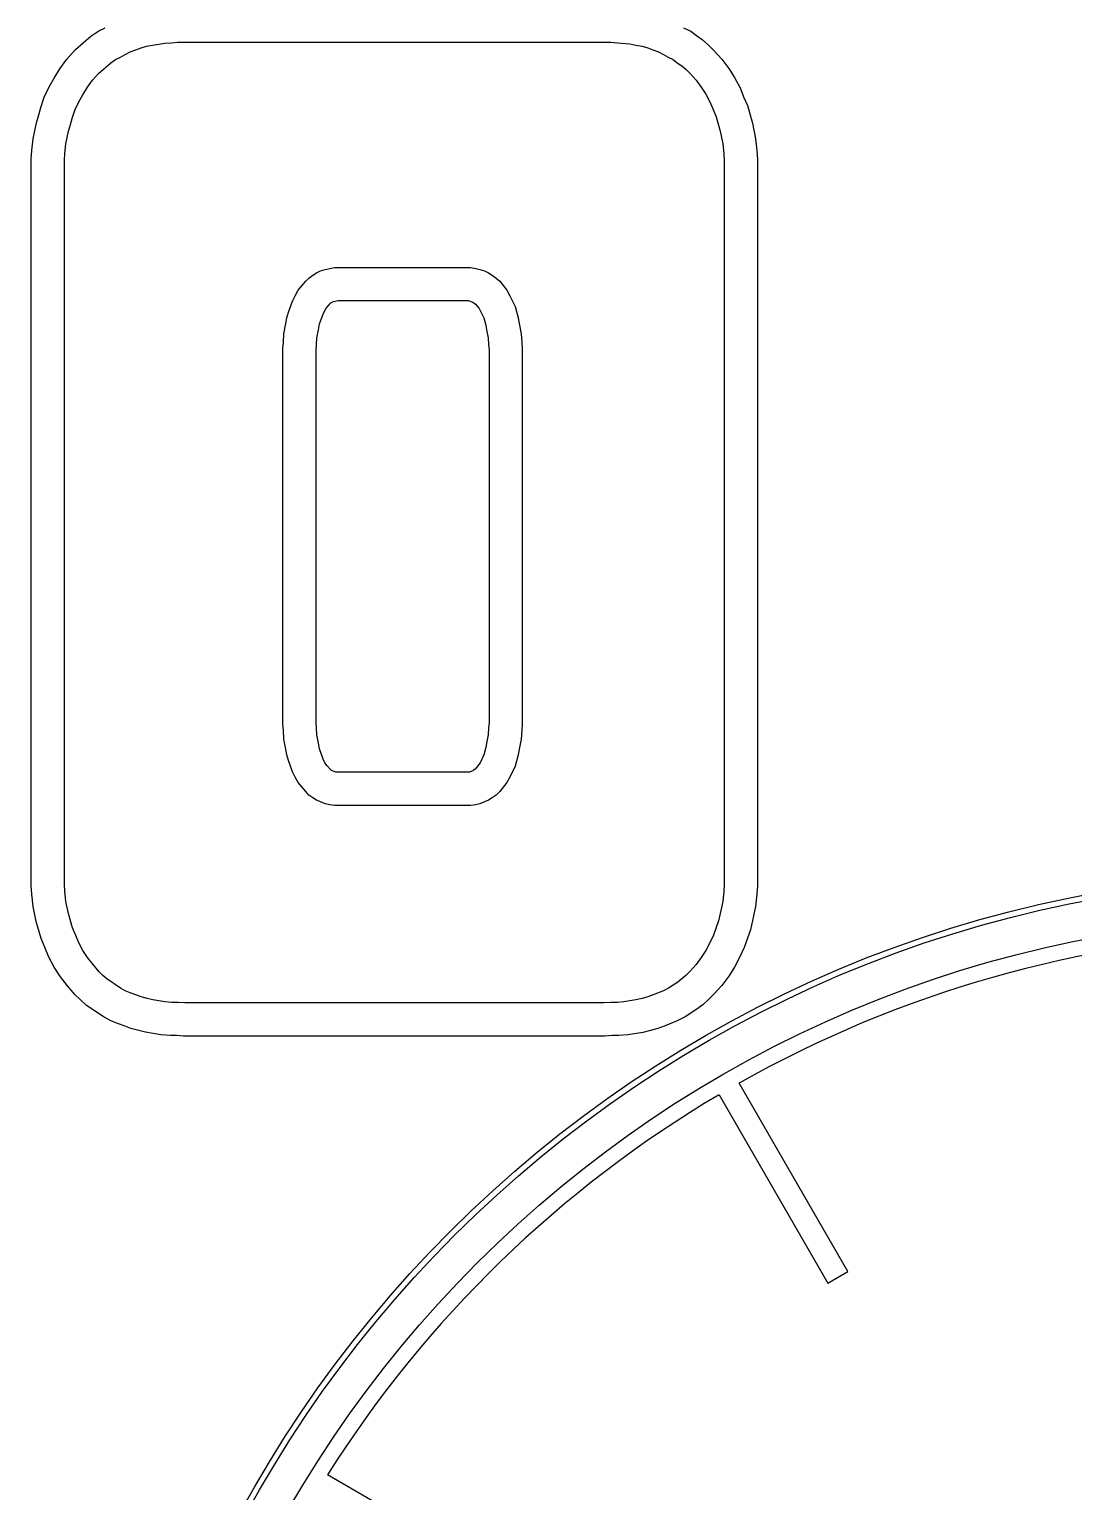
# Model space of a CAD drawing. Extents: x -19.1 to 19.1, y -19.1 to 19.1.
# Drawn here: x -12.61 to -7.89, y 2.73 to 9.34 of the extents above; entities that cross this region are included whole.
import ezdxf

# ---------------------------------------------------------------- set-up
doc = ezdxf.new("R2010")
doc.units = 0
doc.header["$LTSCALE"] = 32.67
doc.layers.add('G_OM_TRIE_D_ESQUISSE__ISO_', color=7, linetype='Continuous')
doc.layers.add('VISIBLE__ISO_', color=7, linetype='Continuous')

msp = doc.modelspace()

# ---------------------------------------------------------------- linework, layer by layer
at = {"layer": 'G_OM_TRIE_D_ESQUISSE__ISO_', "color": 7, "linetype": 'Continuous'}
msp.add_circle((0, 0), 18.9, dxfattribs=at)
at = {"layer": 'VISIBLE__ISO_', "color": 7, "linetype": 'Continuous'}
for p, q in [((-12.3345, 9.3106), (-12.2978, 9.3351)), ((-12.2978, 9.3351), (-12.2692, 9.3493)), ((-9.6528, 9.3493), (-9.6205, 9.3332)), ((-9.6205, 9.3332), (-9.5945, 9.3137)), ((-12.4033, 9.2504), (-12.3345, 9.3106)), ((-12.13, 9.2489), (-12.1069, 9.2582)), ((-12.1069, 9.2582), (-12.0815, 9.2651)), ((-12.0815, 9.2651), (-11.9984, 9.2789)), ((-11.9984, 9.2789), (-11.9684, 9.2812)), ((-11.9684, 9.2812), (-11.9407, 9.2835)), ((-11.9407, 9.2835), (-9.9812, 9.2835)), ((-9.9812, 9.2835), (-9.9512, 9.2812)), ((-9.9512, 9.2812), (-9.8958, 9.2766)), ((-9.8958, 9.2766), (-9.8682, 9.2697)), ((-9.8682, 9.2697), (-9.8405, 9.2651)), ((-9.8405, 9.2651), (-9.8151, 9.2582)), ((-9.8151, 9.2582), (-9.792, 9.2489)), ((-9.5945, 9.3137), (-9.5691, 9.2967)), ((-9.5691, 9.2967), (-9.5394, 9.2708)), ((-9.5394, 9.2708), (-9.5153, 9.2467)), ((-12.4748, 9.1628), (-12.4428, 9.2076)), ((-12.4428, 9.2076), (-12.4033, 9.2504)), ((-12.2431, 9.1912), (-12.2223, 9.2051)), ((-12.2223, 9.2051), (-12.1992, 9.2166)), ((-12.1992, 9.2166), (-12.1785, 9.2282)), ((-12.1785, 9.2282), (-12.1554, 9.2397)), ((-12.1554, 9.2397), (-12.13, 9.2489)), ((-9.792, 9.2489), (-9.7666, 9.2397)), ((-9.7666, 9.2397), (-9.7435, 9.2282)), ((-9.7435, 9.2282), (-9.7227, 9.2166)), ((-9.7227, 9.2166), (-9.6997, 9.2051)), ((-9.6997, 9.2051), (-9.6812, 9.1912)), ((-9.5153, 9.2467), (-9.4792, 9.2076)), ((-9.4792, 9.2076), (-9.4485, 9.1646)), ((-12.4995, 9.1216), (-12.4748, 9.1628)), ((-12.3262, 9.1128), (-12.2985, 9.1428)), ((-12.2985, 9.1428), (-12.2431, 9.1912)), ((-9.6812, 9.1912), (-9.6604, 9.1774)), ((-9.6604, 9.1774), (-9.642, 9.1612)), ((-9.642, 9.1612), (-9.6235, 9.1428)), ((-9.6235, 9.1428), (-9.5958, 9.1128)), ((-9.4485, 9.1646), (-9.4225, 9.1241)), ((-12.5442, 9.0345), (-12.5218, 9.0826)), ((-12.5218, 9.0826), (-12.4995, 9.1216)), ((-12.37, 9.0458), (-12.3493, 9.0804)), ((-12.3493, 9.0804), (-12.3262, 9.1128)), ((-9.5958, 9.1128), (-9.5727, 9.0804)), ((-9.5727, 9.0804), (-9.552, 9.0481)), ((-9.4225, 9.1241), (-9.3973, 9.0768)), ((-9.3973, 9.0768), (-9.3811, 9.0363)), ((-12.5595, 8.9886), (-12.5442, 9.0345)), ((-12.4047, 8.9789), (-12.3885, 9.0135)), ((-12.3885, 9.0135), (-12.37, 9.0458)), ((-9.552, 9.0481), (-9.5335, 9.0135)), ((-9.5335, 9.0135), (-9.5196, 8.9789)), ((-9.3811, 9.0363), (-9.3642, 8.9969)), ((-9.3642, 8.9969), (-9.3414, 8.9173)), ((-12.5803, 8.9188), (-12.5692, 8.9546)), ((-12.5692, 8.9546), (-12.5595, 8.9886)), ((-12.4254, 8.912), (-12.4162, 8.9443)), ((-12.4162, 8.9443), (-12.4047, 8.9789)), ((-9.5196, 8.9789), (-9.5058, 8.9466)), ((-9.5058, 8.9466), (-9.4873, 8.882)), ((-12.5946, 8.8469), (-12.5803, 8.9188)), ((-12.4462, 8.8243), (-12.4347, 8.882)), ((-12.4347, 8.882), (-12.4254, 8.912)), ((-9.4873, 8.882), (-9.4758, 8.8243)), ((-9.3414, 8.9173), (-9.3273, 8.8469)), ((-12.6002, 8.794), (-12.5946, 8.8469)), ((-12.4508, 8.7804), (-12.4462, 8.8243)), ((-9.4758, 8.8243), (-9.4712, 8.7804)), ((-9.3273, 8.8469), (-9.3217, 8.7936)), ((-12.6031, 8.7562), (-12.6002, 8.794)), ((-12.6031, 5.4696), (-12.6031, 8.7562)), ((-12.4531, 8.7504), (-12.4508, 8.7804)), ((-12.4531, 5.4753), (-12.4531, 8.7504)), ((-9.4712, 8.7804), (-9.4689, 8.7481)), ((-9.4689, 8.7481), (-9.4689, 5.4753)), ((-9.3217, 8.7936), (-9.3189, 8.7534)), ((-9.3189, 8.7534), (-9.3189, 5.4696)), ((-11.3799, 8.1826), (-11.3614, 8.2034)), ((-11.3614, 8.2034), (-11.3476, 8.2172)), ((-11.3476, 8.2172), (-11.3291, 8.2311)), ((-11.3291, 8.2311), (-11.313, 8.2403)), ((-11.313, 8.2403), (-11.2945, 8.2496)), ((-11.2945, 8.2496), (-11.2737, 8.2565)), ((-11.2737, 8.2565), (-11.2322, 8.2657)), ((-11.2322, 8.2657), (-10.6159, 8.2657)), ((-10.6159, 8.2657), (-10.5929, 8.2611)), ((-10.5929, 8.2611), (-10.5744, 8.2565)), ((-10.5744, 8.2565), (-10.5536, 8.2496)), ((-10.5536, 8.2496), (-10.5352, 8.2403)), ((-10.5352, 8.2403), (-10.519, 8.2311)), ((-10.519, 8.2311), (-10.5005, 8.2172)), ((-10.5005, 8.2172), (-10.4844, 8.2034)), ((-10.4844, 8.2034), (-10.4521, 8.1619)), ((-11.4214, 8.1134), (-11.4099, 8.1365)), ((-11.4099, 8.1365), (-11.3961, 8.1619)), ((-11.3961, 8.1619), (-11.3799, 8.1826)), ((-10.4521, 8.1619), (-10.4382, 8.1365)), ((-10.4382, 8.1365), (-10.4267, 8.1134)), ((-11.4399, 8.0626), (-11.4214, 8.1134)), ((-11.2769, 8.067), (-11.2689, 8.0817)), ((-11.2689, 8.0817), (-11.2482, 8.105)), ((-11.2482, 8.105), (-11.2356, 8.1113)), ((-11.2356, 8.1113), (-11.2157, 8.1157)), ((-11.2157, 8.1157), (-10.6264, 8.1157)), ((-10.6264, 8.1157), (-10.6062, 8.109)), ((-10.6062, 8.109), (-10.5937, 8.0996)), ((-10.5937, 8.0996), (-10.5779, 8.0794)), ((-10.5779, 8.0794), (-10.5662, 8.0579)), ((-10.4267, 8.1134), (-10.4152, 8.088)), ((-10.4152, 8.088), (-10.4013, 8.0372)), ((-11.4607, 7.9657), (-11.4514, 8.0118)), ((-11.4514, 8.0118), (-11.4468, 8.0372)), ((-11.4468, 8.0372), (-11.4399, 8.0626)), ((-11.3041, 7.9837), (-11.2992, 8.0106)), ((-11.2992, 8.0106), (-11.2834, 8.054)), ((-11.2834, 8.054), (-11.2769, 8.067)), ((-10.5662, 8.0579), (-10.5567, 8.0369)), ((-10.5567, 8.0369), (-10.5477, 8.004)), ((-10.5477, 8.004), (-10.544, 7.9837)), ((-10.4013, 8.0372), (-10.3967, 8.0118)), ((-10.3967, 8.0118), (-10.3875, 7.9657)), ((-11.463, 7.9264), (-11.4607, 7.9657)), ((-11.3134, 7.9158), (-11.3115, 7.9465)), ((-11.3115, 7.9465), (-11.3041, 7.9837)), ((-10.544, 7.9837), (-10.5366, 7.9465)), ((-10.5366, 7.9465), (-10.5348, 7.9158)), ((-10.3875, 7.9657), (-10.3851, 7.9264)), ((-11.4653, 7.8987), (-11.463, 7.9264)), ((-11.4653, 6.2), (-11.4653, 7.8987)), ((-11.3153, 7.8925), (-11.3134, 7.9158)), ((-11.3153, 6.2063), (-11.3153, 7.8925)), ((-10.5348, 7.9158), (-10.5328, 7.8925)), ((-10.5328, 7.8925), (-10.5328, 6.2063)), ((-10.3851, 7.9264), (-10.3828, 7.8987)), ((-10.3828, 7.8987), (-10.3828, 6.2)), ((-11.463, 6.1724), (-11.4653, 6.2)), ((-11.4607, 6.1331), (-11.463, 6.1724)), ((-11.3134, 6.183), (-11.3153, 6.2063)), ((-11.3115, 6.1523), (-11.3134, 6.183)), ((-11.3041, 6.1151), (-11.3115, 6.1523)), ((-10.5366, 6.1523), (-10.544, 6.1151)), ((-10.5348, 6.183), (-10.5366, 6.1523)), ((-10.5328, 6.2063), (-10.5348, 6.183)), ((-10.3851, 6.1724), (-10.3875, 6.1331)), ((-10.3828, 6.2), (-10.3851, 6.1724)), ((-11.4514, 6.087), (-11.4607, 6.1331)), ((-11.4468, 6.0616), (-11.4514, 6.087)), ((-11.2992, 6.0882), (-11.3041, 6.1151)), ((-11.2825, 6.0422), (-11.2992, 6.0882)), ((-10.5477, 6.0948), (-10.5567, 6.0619)), ((-10.544, 6.1151), (-10.5477, 6.0948)), ((-10.3967, 6.087), (-10.4013, 6.0616)), ((-10.3875, 6.1331), (-10.3967, 6.087)), ((-11.4399, 6.0362), (-11.4468, 6.0616)), ((-11.4214, 5.9854), (-11.4399, 6.0362)), ((-11.2749, 6.0255), (-11.2825, 6.0422)), ((-11.2645, 6.0121), (-11.2749, 6.0255)), ((-10.5732, 6.0255), (-10.5956, 5.9967)), ((-10.5567, 6.0619), (-10.5732, 6.0255)), ((-10.4013, 6.0616), (-10.4152, 6.0108)), ((-11.4099, 5.96), (-11.4214, 5.9854)), ((-11.3961, 5.9369), (-11.4099, 5.96)), ((-11.2484, 5.994), (-11.2645, 6.0121)), ((-11.246, 5.9913), (-11.2484, 5.994)), ((-11.2377, 5.9881), (-11.246, 5.9913)), ((-11.2263, 5.9831), (-11.2377, 5.9881)), ((-10.6218, 5.9831), (-11.2263, 5.9831)), ((-10.6105, 5.9881), (-10.6218, 5.9831)), ((-10.6063, 5.9897), (-10.6105, 5.9881)), ((-10.6024, 5.9924), (-10.6063, 5.9897)), ((-10.5956, 5.9967), (-10.6024, 5.9924)), ((-10.4382, 5.96), (-10.4521, 5.9369)), ((-10.4152, 6.0108), (-10.4382, 5.96)), ((-11.3799, 5.9162), (-11.3961, 5.9369)), ((-11.3614, 5.8954), (-11.3799, 5.9162)), ((-11.3476, 5.8792), (-11.3614, 5.8954)), ((-10.4844, 5.8954), (-10.5005, 5.8792)), ((-10.4521, 5.9369), (-10.4844, 5.8954)), ((-11.3291, 5.8677), (-11.3476, 5.8792)), ((-11.313, 5.8562), (-11.3291, 5.8677)), ((-11.2945, 5.8492), (-11.313, 5.8562)), ((-11.2737, 5.84), (-11.2945, 5.8492)), ((-11.253, 5.8354), (-11.2737, 5.84)), ((-11.2322, 5.8331), (-11.253, 5.8354)), ((-10.6159, 5.8331), (-11.2322, 5.8331)), ((-10.5929, 5.8354), (-10.6159, 5.8331)), ((-10.5744, 5.84), (-10.5929, 5.8354)), ((-10.5536, 5.8492), (-10.5744, 5.84)), ((-10.5352, 5.8562), (-10.5536, 5.8492)), ((-10.519, 5.8677), (-10.5352, 5.8562)), ((-10.5005, 5.8792), (-10.519, 5.8677)), ((-12.6002, 5.4321), (-12.6031, 5.4696)), ((-12.5947, 5.3763), (-12.6002, 5.4321)), ((-12.4508, 5.4453), (-12.4531, 5.4753)), ((-12.4462, 5.3992), (-12.4508, 5.4453)), ((-9.4712, 5.4453), (-9.4758, 5.3992)), ((-9.4689, 5.4753), (-9.4712, 5.4453)), ((-9.3217, 5.4321), (-9.3273, 5.3763)), ((-9.3189, 5.4696), (-9.3217, 5.4321)), ((-12.5804, 5.3078), (-12.5947, 5.3763)), ((-12.4347, 5.3438), (-12.4462, 5.3992)), ((-9.4758, 5.3992), (-9.4873, 5.3438)), ((-9.3273, 5.3763), (-9.3406, 5.3128)), ((-12.5583, 5.2306), (-12.5804, 5.3078)), ((-12.4162, 5.2792), (-12.4347, 5.3438)), ((-9.4943, 5.3115), (-9.5173, 5.2468)), ((-9.4873, 5.3438), (-9.4943, 5.3115)), ((-9.3406, 5.3128), (-9.3497, 5.2703)), ((-12.5409, 5.1871), (-12.5583, 5.2306)), ((-12.4023, 5.2445), (-12.4162, 5.2792)), ((-12.3885, 5.2122), (-12.4023, 5.2445)), ((-9.5173, 5.2468), (-9.5335, 5.2122)), ((-9.3497, 5.2703), (-9.3784, 5.1898)), ((-12.5239, 5.1473), (-12.5409, 5.1871)), ((-12.37, 5.1776), (-12.3885, 5.2122)), ((-12.3493, 5.1453), (-12.37, 5.1776)), ((-9.552, 5.1776), (-9.5727, 5.1453)), ((-9.5335, 5.2122), (-9.552, 5.1776)), ((-9.3784, 5.1898), (-9.3993, 5.1452)), ((-12.4995, 5.1016), (-12.5239, 5.1473)), ((-12.4716, 5.0582), (-12.4995, 5.1016)), ((-12.3239, 5.113), (-12.3493, 5.1453)), ((-12.2962, 5.0807), (-12.3239, 5.113)), ((-9.5958, 5.113), (-9.6235, 5.083)), ((-9.5727, 5.1453), (-9.5958, 5.113)), ((-9.4225, 5.1016), (-9.4485, 5.0611)), ((-9.3993, 5.1452), (-9.4225, 5.1016)), ((-12.4398, 5.0178), (-12.4716, 5.0582)), ((-12.28, 5.0645), (-12.2962, 5.0807)), ((-12.2616, 5.0484), (-12.28, 5.0645)), ((-12.1992, 5.0068), (-12.2616, 5.0484)), ((-9.6789, 5.0345), (-9.7204, 5.0068)), ((-9.6604, 5.0484), (-9.6789, 5.0345)), ((-9.642, 5.0645), (-9.6604, 5.0484)), ((-9.6235, 5.083), (-9.642, 5.0645)), ((-9.4485, 5.0611), (-9.4792, 5.0181)), ((-12.4063, 4.9787), (-12.4398, 5.0178)), ((-12.3826, 4.9549), (-12.4063, 4.9787)), ((-12.1785, 4.9953), (-12.1992, 5.0068)), ((-12.1554, 4.986), (-12.1785, 4.9953)), ((-12.13, 4.9768), (-12.1554, 4.986)), ((-12.1069, 4.9676), (-12.13, 4.9768)), ((-12.0792, 4.9606), (-12.1069, 4.9676)), ((-12.0538, 4.9537), (-12.0792, 4.9606)), ((-9.8405, 4.9606), (-9.8682, 4.9537)), ((-9.8151, 4.9676), (-9.8405, 4.9606)), ((-9.7897, 4.9768), (-9.8151, 4.9676)), ((-9.7435, 4.9953), (-9.7897, 4.9768)), ((-9.7204, 5.0068), (-9.7435, 4.9953)), ((-9.5153, 4.979), (-9.5394, 4.9549)), ((-9.4792, 5.0181), (-9.5153, 4.979)), ((-12.3529, 4.929), (-12.3826, 4.9549)), ((-12.2774, 4.8786), (-12.3529, 4.929)), ((-11.9984, 4.9445), (-12.0538, 4.9537)), ((-11.9684, 4.9422), (-11.9984, 4.9445)), ((-11.9384, 4.9422), (-11.9684, 4.9422)), ((-11.9084, 4.9399), (-11.9384, 4.9422)), ((-10.0136, 4.9399), (-11.9084, 4.9399)), ((-9.9812, 4.9422), (-10.0136, 4.9399)), ((-9.9512, 4.9422), (-9.9812, 4.9422)), ((-9.9235, 4.9445), (-9.9512, 4.9422)), ((-9.8682, 4.9537), (-9.9235, 4.9445)), ((-9.5922, 4.912), (-9.645, 4.8768)), ((-9.5659, 4.9317), (-9.5922, 4.912)), ((-9.5394, 4.9549), (-9.5659, 4.9317)), ((-12.243, 4.8595), (-12.2774, 4.8786)), ((-12.2089, 4.8459), (-12.243, 4.8595)), ((-12.1835, 4.8366), (-12.2089, 4.8459)), ((-12.1532, 4.8245), (-12.1835, 4.8366)), ((-9.7362, 4.8366), (-9.7696, 4.8245)), ((-9.682, 4.8583), (-9.7362, 4.8366)), ((-9.645, 4.8768), (-9.682, 4.8583)), ((-12.1172, 4.8155), (-12.1532, 4.8245)), ((-12.086, 4.807), (-12.1172, 4.8155)), ((-12.0166, 4.7954), (-12.086, 4.807)), ((-11.9742, 4.7922), (-12.0166, 4.7954)), ((-11.9442, 4.7922), (-11.9742, 4.7922)), ((-11.9142, 4.7899), (-11.9442, 4.7922)), ((-10.0082, 4.7899), (-11.9142, 4.7899)), ((-9.9759, 4.7922), (-10.0082, 4.7899)), ((-9.945, 4.7922), (-9.9759, 4.7922)), ((-9.905, 4.7955), (-9.945, 4.7922)), ((-9.8376, 4.8067), (-9.905, 4.7955)), ((-9.8025, 4.8155), (-9.8376, 4.8067)), ((-9.7696, 4.8245), (-9.8025, 4.8155)), ((-8.9093, 3.7253), (-9.4014, 4.5772)), ((-9.4921, 4.5249), (-9.0004, 3.6727)), ((-9.0004, 3.6727), (-8.9093, 3.7253)), ((-10.7624, 2.5167), (-11.2636, 2.806))]:
    msp.add_line(p, q, dxfattribs=at)
for centre, radius in [((0, 0), 19.15), ((0, 0), 18.32), ((-6.8, 0), 5.5264), ((-6.8, 0), 5.5), ((-6.8178, -0.0037), 5.3293)]:
    msp.add_circle(centre, radius, dxfattribs=at)
for start, end in [(92.28913, 119.4223), (120.56361, 147.7072)]:
    msp.add_arc((-6.8178, -0.0037), 5.2593, start, end, dxfattribs=at)

doc.saveas('drawing.dxf')
